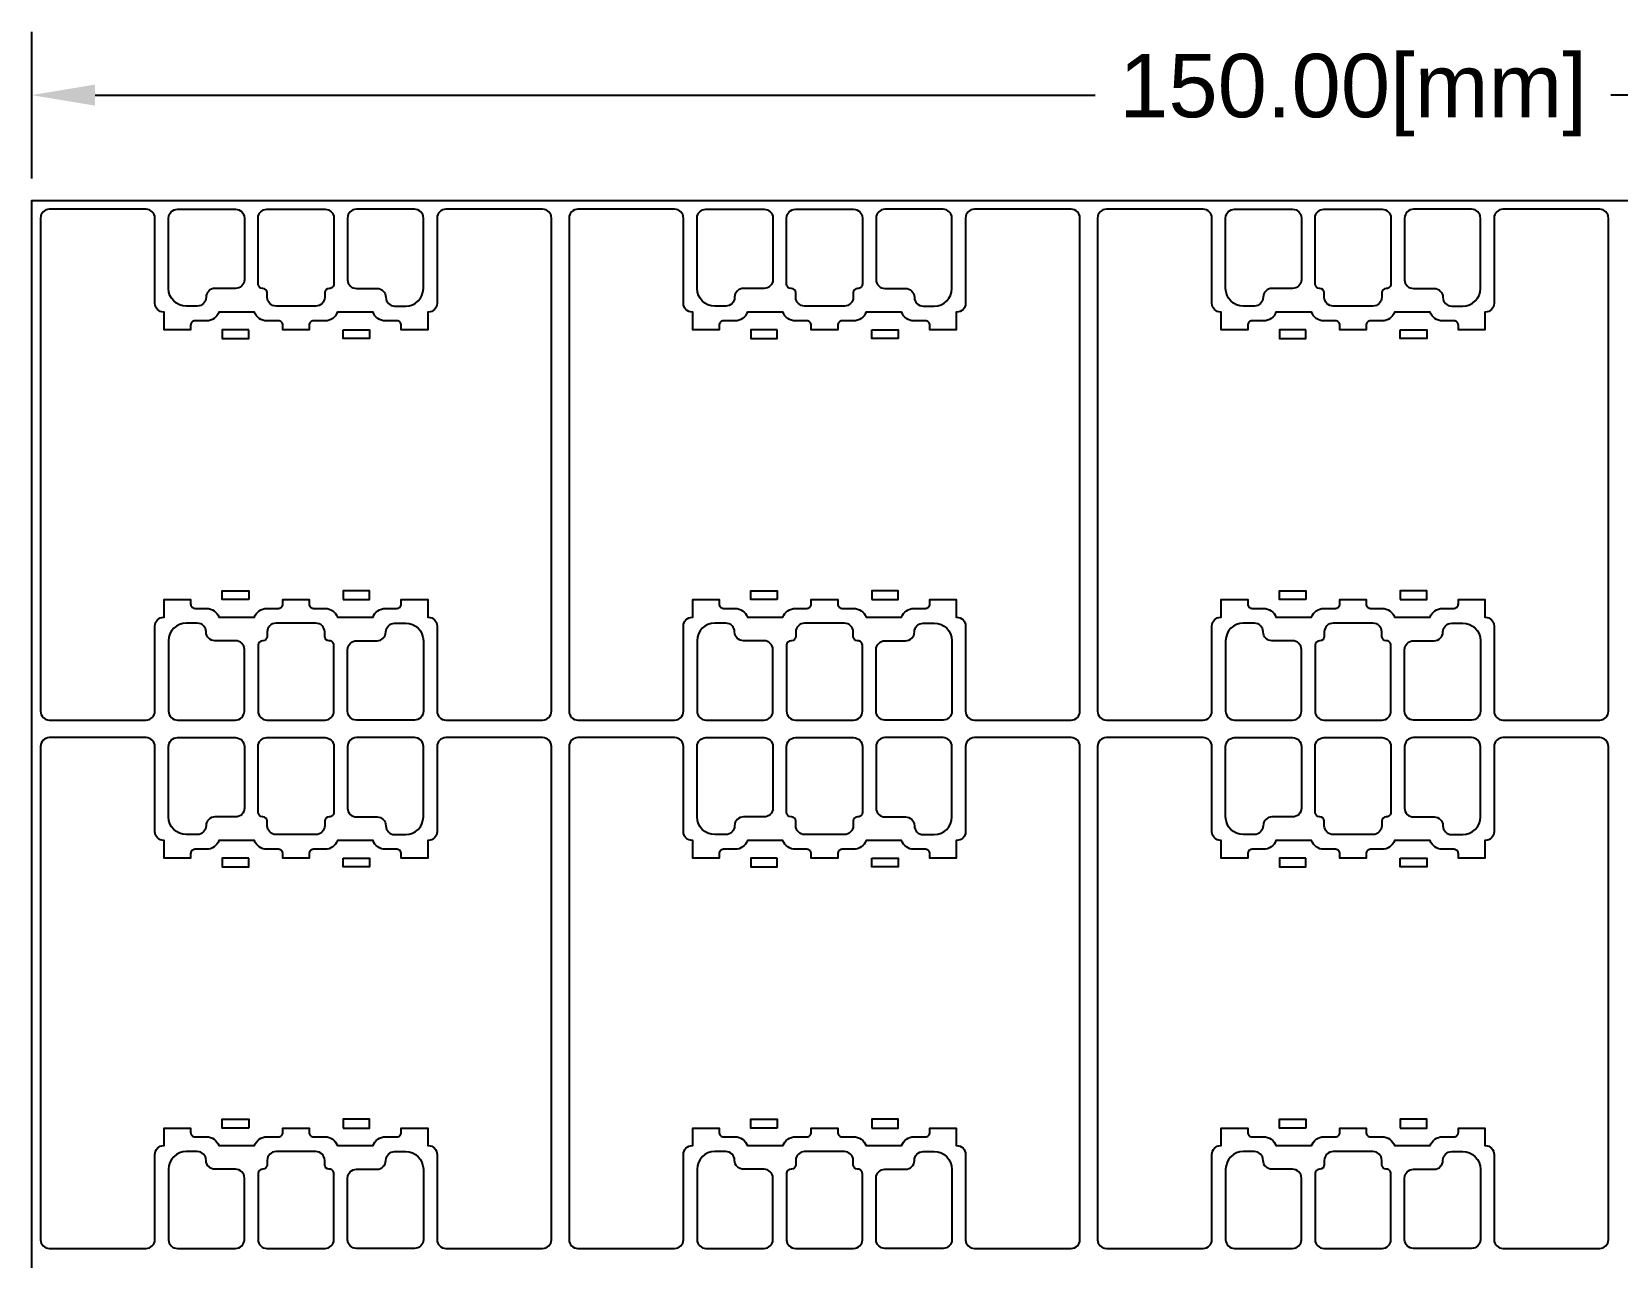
# Model space of a CAD drawing. Header units: inches. Extents: x 0 to 182, y 0 to 160.
# Drawn here: x 0 to 90, y 90 to 159.6 of the extents above; entities that cross this region are included whole.
import ezdxf

# ---------------------------------------------------------------- set-up
doc = ezdxf.new("R2010")
doc.units = ezdxf.units.IN
doc.header["$MEASUREMENT"] = 0
for name, color, linetype in [('dims', 3, 'Continuous'), ('glassOutline', 7, 'Continuous'), ('TC-etch-lines-chemical', 1, 'Continuous')]:
    doc.layers.add(name, color=color, linetype=linetype)
doc.styles.get("Standard").update_dxf_attribs({"font": 'arial.ttf'})
doc.dimstyles.get("Standard").update_dxf_attribs({"dimtxt": 0.18, "dimasz": 0.18, "dimexe": 0.18, "dimexo": 0.0625, "dimgap": 0.09, "dimtad": 0, "dimtih": 1, "dimtoh": 1, "dimdec": 4, "dimzin": 0, "dimdsep": 46, "dimtxsty": 'Standard', "dimcen": -0.09, "dimadec": 0, "dimazin": 0, "dimtfac": 1, "dimtdec": 4, "dimtofl": 0, "dimtmove": 0, "dimatfit": 3, "dimfxl": 1, "dimtolj": 1, "dimtzin": 0, "dimarcsym": 0})

# ---------------------------------------------------------------- blocks, each defined once
blk = doc.blocks.new('*D1')
at = {"layer": 'Defpoints', "color": 0}
for p in [(150, 155.9773114820595), (0, 150), (150, 150)]:
    blk.add_point(p, dxfattribs=at)
at = {"layer": 'dims', "color": 0, "lineweight": -2}
for p, q in [((0, 151.25), (0, 159.5773114820595)), ((150, 151.25), (150, 159.5773114820595)), ((3.6, 155.9773114820595), (60.3593451568895, 155.9773114820595)), ((146.4, 155.9773114820595), (89.64065484311051, 155.9773114820595))]:
    blk.add_line(p, q, dxfattribs=at)
at = {"layer": 'dims', "color": 0}
for points in [[(3.6, 156.5773114820595), (3.6, 155.3773114820596), (0, 155.9773114820595)], [(146.4, 155.3773114820596), (146.4, 156.5773114820595), (150, 155.9773114820595)]]:
    blk.add_solid(points, dxfattribs=at)
at = {"layer": 'dims', "color": 0, "insert": (75, 155.9773114820595), "char_height": 3.6, "attachment_point": 5}
blk.add_mtext('\\A1;150.00[mm]', dxfattribs=at)

msp = doc.modelspace()

# ---------------------------------------------------------------- linework, layer by layer
at = {"layer": 'glassOutline'}
msp.add_lwpolyline([(0, 0), (0, 150), (150, 150), (150, 0)], close=True, dxfattribs=at)
at = {"layer": 'TC-etch-lines-chemical'}
for points in [[(0.4999999999999639, 121, 0.4142135623730951), (0.9999999999999633, 120.5), (6.489999999998668, 120.5, 0.4142135623730951), (6.989999999998668, 121), (6.989999999998671, 125.83885572853, -0.4142135623730951), (7.489999999998671, 126.33885572853), (7.520002012284936, 126.33885572853), (7.52000201228494, 127.33885572853), (9.020002012284941, 127.33885572853), (9.020002012284941, 127.08885572853, 0.414213982832939), (9.270002594891618, 126.8388557285304), (9.920002012281893, 126.8388557285324, -0.3178372451974987), (10.62710879347143, 126.33885572853), (12.64289321881348, 126.33885572853, -0.3178372451974987), (13.35000000000302, 126.8388557285324), (13.9999994173933, 126.8388557285304, 0.414213982832939), (14.24999999999997, 127.08885572853), (14.24999999999997, 127.33885572853), (15.74999999999997, 127.33885572853), (15.74999999999998, 127.0888557285992, 0.4142139828329349), (16.00000048216682, 126.8388557285996), (16.64999590772897, 126.8388561475118, -0.3178375734001599), (17.35710331466587, 126.33885572853), (19.37289258043116, 126.33885572853, -0.3178372451974987), (20.07999936162071, 126.8388557285324), (20.72999877901099, 126.8388557285304, 0.414213982832939), (20.97999936161766, 127.08885572853), (20.97999936161766, 127.33885572853), (22.47999936161766, 127.33885572853), (22.47999936161766, 126.33885572853), (22.51000000000127, 126.33885572853, -0.4142135623730949), (23.01000000000127, 125.83885572853), (23.01000000000127, 121, 0.4142135623730951), (23.51000000000127, 120.5), (28.99999999999998, 120.5, 0.4142135623730951), (29.49999999999998, 121), (29.49999999999998, 148.9999999999991, 0.4142135623730951), (28.99999999999998, 149.4999999999991), (23.51000000000127, 149.4999999999991, 0.4142135623730951), (23.01000000000127, 148.9999999999991), (23.01000000000127, 144.1611442714691, -0.4142135623730949), (22.51000000000127, 143.6611442714691), (22.47999936161766, 143.6611442714691), (22.47999936161766, 142.6611442714691), (20.97999936161766, 142.6611442714691), (20.97999936161766, 142.9111442714691, 0.414213982832939), (20.72999877901099, 143.1611442714687), (20.07999936162071, 143.1611442714667, -0.3178372451974987), (19.37289258043116, 143.6611442714691), (17.35710331466587, 143.661144271469, -0.3178375734001599), (16.64999590772897, 143.1611438524873), (16.00000048216682, 143.1611442713995, 0.4142139828329349), (15.74999999999998, 142.9111442713999), (15.74999999999997, 142.6611442714691), (14.24999999999997, 142.6611442714691), (14.24999999999997, 142.9111442714691, 0.414213982832939), (13.9999994173933, 143.1611442714687), (13.35000000000302, 143.1611442714667, -0.3178372451974987), (12.64289321881348, 143.6611442714691), (10.62710879347143, 143.6611442714691, -0.3178372451974987), (9.920002012281893, 143.1611442714667), (9.270002594891618, 143.1611442714687, 0.414213982832939), (9.020002012284941, 142.9111442714691), (9.020002012284941, 142.6611442714691), (7.52000201228494, 142.6611442714691), (7.520002012284936, 143.6611442714691), (7.489999999998671, 143.6611442714691, -0.4142135623730951), (6.989999999998671, 144.1611442714691), (6.989999999998668, 148.9999999999991, 0.4142135623730951), (6.489999999998668, 149.4999999999991), (0.9999999999999633, 149.4999999999991, 0.4142135623730951), (0.4999999999999639, 148.9999999999991)], [(7.770001516162259, 148.9999999999991, -0.4142135623730988), (8.270001516162258, 149.4999999999991), (11.56999848383888, 149.4999999999991, -0.4142132755835279), (12.06999848383864, 149.0000004895795), (12.07000191090189, 145.5000004895795, -0.4142138491627201), (11.57000191090213, 144.9999999999991), (10.39909780454248, 144.9999999999991, 0.414213562373095), (9.89909780454248, 144.4999999999991, -0.414213562373095), (9.39909780454248, 143.9999999999991), (8.770001516162306, 143.9999999999991, -0.4142135623730914), (7.770001516162307, 144.9999999999991)], [(13.12090420774243, 144.9999999999991), (13.10000151616265, 144.9999999999991, -0.4142135623730916), (12.85000151616265, 145.2499999999991), (12.85000151616261, 148.9999999999991, -0.4142135623730988), (13.35000151616261, 149.4999999999991), (16.64999848383923, 149.4999999999991, -0.4142132755835279), (17.14999848383899, 149.0000004895795), (17.15000215569271, 145.2500002447893, -0.4142138491627204), (16.90000215569283, 144.9999999999991), (16.87909216977513, 144.9999999999991, 0.4142135623730942), (16.62909216977513, 144.7499999999991), (16.62909216977513, 144.4999999999991, -0.414213562373095), (16.12909216977513, 143.9999999999991), (13.87090420774243, 143.9999999999991, -0.414213562373095), (13.37090420774243, 144.4999999999991), (13.37090420774243, 144.7499999999991, 0.414213562373095)], [(22.22999848383768, 148.9999999999991, 0.4142135623730988), (21.72999848383768, 149.4999999999991), (18.43000151616106, 149.4999999999991, 0.4142132755835279), (17.9300015161613, 149.0000004895795), (17.92999808909805, 145.5000004895795, 0.4142138491627201), (18.42999808909781, 144.9999999999991), (19.60090219545746, 144.9999999999991, -0.414213562373095), (20.10090219545746, 144.4999999999991, 0.414213562373095), (20.60090219545746, 143.9999999999991), (21.22999848383763, 143.9999999999991, 0.4142135623730914), (22.22999848383763, 144.9999999999991)], [(30.49999999999996, 121, 0.4142135623730951), (30.99999999999996, 120.5), (36.48999999999867, 120.5, 0.4142135623730951), (36.98999999999867, 121), (36.98999999999867, 125.83885572853, -0.4142135623730951), (37.48999999999867, 126.33885572853), (37.52000201228493, 126.33885572853), (37.52000201228494, 127.33885572853), (39.02000201228494, 127.33885572853), (39.02000201228494, 127.08885572853, 0.414213982832939), (39.27000259489162, 126.8388557285305), (39.9200020122819, 126.8388557285324, -0.3178372451974987), (40.62710879347144, 126.33885572853), (42.64289321881348, 126.33885572853, -0.3178372451974987), (43.35000000000302, 126.8388557285324), (43.9999994173933, 126.8388557285305, 0.414213982832939), (44.24999999999997, 127.08885572853), (44.24999999999997, 127.33885572853), (45.74999999999997, 127.33885572853), (45.74999999999999, 127.0888557285992, 0.4142139828329349), (46.00000048216683, 126.8388557285996), (46.64999590772897, 126.8388561475118, -0.3178375734001599), (47.35710331466587, 126.3388557285301), (49.37289258043116, 126.33885572853, -0.3178372451974987), (50.07999936162071, 126.8388557285324), (50.72999877901099, 126.8388557285305, 0.414213982832939), (50.97999936161766, 127.08885572853), (50.97999936161766, 127.33885572853), (52.47999936161766, 127.33885572853), (52.47999936161766, 126.33885572853), (52.51000000000127, 126.33885572853, -0.4142135623730949), (53.01000000000127, 125.83885572853), (53.01000000000127, 121, 0.4142135623730951), (53.51000000000127, 120.5), (58.99999999999999, 120.5, 0.4142135623730951), (59.49999999999999, 121), (59.49999999999999, 148.9999999999991, 0.4142135623730951), (58.99999999999999, 149.4999999999991), (53.51000000000127, 149.4999999999991, 0.4142135623730951), (53.01000000000127, 148.9999999999991), (53.01000000000127, 144.1611442714691, -0.4142135623730949), (52.51000000000127, 143.6611442714691), (52.47999936161766, 143.6611442714691), (52.47999936161766, 142.6611442714691), (50.97999936161766, 142.6611442714691), (50.97999936161766, 142.9111442714691, 0.414213982832939), (50.72999877901099, 143.1611442714687), (50.07999936162071, 143.1611442714667, -0.3178372451974987), (49.37289258043116, 143.6611442714691), (47.35710331466587, 143.6611442714691, -0.3178375734001599), (46.64999590772897, 143.1611438524873), (46.00000048216683, 143.1611442713995, 0.4142139828329349), (45.74999999999999, 142.9111442713999), (45.74999999999997, 142.6611442714691), (44.24999999999997, 142.6611442714691), (44.24999999999997, 142.9111442714691, 0.414213982832939), (43.9999994173933, 143.1611442714687), (43.35000000000302, 143.1611442714667, -0.3178372451974987), (42.64289321881348, 143.6611442714691), (40.62710879347144, 143.6611442714691, -0.3178372451974987), (39.9200020122819, 143.1611442714667), (39.27000259489162, 143.1611442714687, 0.414213982832939), (39.02000201228494, 142.9111442714691), (39.02000201228494, 142.6611442714691), (37.52000201228494, 142.6611442714691), (37.52000201228493, 143.6611442714691), (37.48999999999867, 143.6611442714691, -0.4142135623730951), (36.98999999999867, 144.1611442714691), (36.98999999999867, 148.9999999999991, 0.4142135623730951), (36.48999999999867, 149.4999999999991), (30.99999999999996, 149.4999999999991, 0.4142135623730951), (30.49999999999996, 148.9999999999991)], [(37.77000151616226, 148.9999999999991, -0.4142135623730988), (38.27000151616226, 149.4999999999991), (41.56999848383888, 149.4999999999991, -0.4142132755835279), (42.06999848383865, 149.0000004895796), (42.07000191090189, 145.5000004895796, -0.4142138491627201), (41.57000191090214, 144.9999999999991), (40.39909780454248, 144.9999999999991, 0.414213562373095), (39.89909780454248, 144.4999999999991, -0.414213562373095), (39.39909780454248, 143.9999999999991), (38.77000151616231, 143.9999999999991, -0.4142135623730914), (37.77000151616231, 144.9999999999991)], [(43.12090420774243, 144.9999999999991), (43.10000151616265, 144.9999999999991, -0.4142135623730916), (42.85000151616265, 145.2499999999991), (42.85000151616261, 148.9999999999991, -0.4142135623730988), (43.35000151616261, 149.4999999999991), (46.64999848383923, 149.4999999999991, -0.4142132755835279), (47.14999848383899, 149.0000004895795), (47.15000215569271, 145.2500002447893, -0.4142138491627204), (46.90000215569283, 144.9999999999991), (46.87909216977513, 144.9999999999991, 0.4142135623730942), (46.62909216977513, 144.7499999999991), (46.62909216977513, 144.4999999999991, -0.414213562373095), (46.12909216977513, 143.9999999999991), (43.87090420774243, 143.9999999999991, -0.414213562373095), (43.37090420774243, 144.4999999999991), (43.37090420774243, 144.7499999999991, 0.414213562373095)], [(52.22999848383768, 148.9999999999991, 0.4142135623730988), (51.72999848383768, 149.4999999999991), (48.43000151616106, 149.4999999999991, 0.4142132755835279), (47.9300015161613, 149.0000004895795), (47.92999808909805, 145.5000004895795, 0.4142138491627201), (48.42999808909781, 144.9999999999991), (49.60090219545746, 144.9999999999991, -0.414213562373095), (50.10090219545746, 144.4999999999991, 0.414213562373095), (50.60090219545746, 143.9999999999991), (51.22999848383763, 143.9999999999991, 0.4142135623730914), (52.22999848383763, 144.9999999999991)], [(60.49999999999996, 121, 0.4142135623730951), (60.99999999999996, 120.5), (66.48999999999867, 120.5, 0.4142135623730951), (66.98999999999867, 121), (66.98999999999867, 125.83885572853, -0.4142135623730951), (67.48999999999867, 126.33885572853), (67.52000201228493, 126.33885572853), (67.52000201228495, 127.33885572853), (69.02000201228495, 127.33885572853), (69.02000201228495, 127.08885572853, 0.414213982832939), (69.27000259489162, 126.8388557285305), (69.9200020122819, 126.8388557285324, -0.3178372451974987), (70.62710879347144, 126.33885572853), (72.64289321881348, 126.33885572853, -0.3178372451974987), (73.35000000000302, 126.8388557285324), (73.9999994173933, 126.8388557285305, 0.414213982832939), (74.24999999999997, 127.08885572853), (74.24999999999997, 127.33885572853), (75.74999999999997, 127.33885572853), (75.74999999999999, 127.0888557285992, 0.4142139828329349), (76.00000048216683, 126.8388557285996), (76.64999590772896, 126.8388561475118, -0.3178375734001599), (77.35710331466586, 126.3388557285301), (79.37289258043117, 126.33885572853, -0.3178372451974987), (80.07999936162071, 126.8388557285324), (80.729998779011, 126.8388557285305, 0.414213982832939), (80.97999936161766, 127.08885572853), (80.97999936161766, 127.33885572853), (82.47999936161766, 127.33885572853), (82.47999936161766, 126.33885572853), (82.51000000000127, 126.33885572853, -0.4142135623730949), (83.01000000000127, 125.83885572853), (83.01000000000127, 121, 0.4142135623730951), (83.51000000000127, 120.5), (88.99999999999999, 120.5, 0.4142135623730951), (89.49999999999999, 121), (89.49999999999999, 148.9999999999991, 0.4142135623730951), (88.99999999999999, 149.4999999999991), (83.51000000000127, 149.4999999999991, 0.4142135623730951), (83.01000000000127, 148.9999999999991), (83.01000000000127, 144.1611442714691, -0.4142135623730949), (82.51000000000127, 143.6611442714691), (82.47999936161766, 143.6611442714691), (82.47999936161766, 142.6611442714691), (80.97999936161766, 142.6611442714691), (80.97999936161766, 142.9111442714691, 0.414213982832939), (80.729998779011, 143.1611442714687), (80.07999936162071, 143.1611442714667, -0.3178372451974987), (79.37289258043117, 143.6611442714691), (77.35710331466586, 143.6611442714691, -0.3178375734001599), (76.64999590772896, 143.1611438524873), (76.00000048216683, 143.1611442713995, 0.4142139828329349), (75.74999999999999, 142.9111442713999), (75.74999999999997, 142.6611442714691), (74.24999999999997, 142.6611442714691), (74.24999999999997, 142.9111442714691, 0.414213982832939), (73.9999994173933, 143.1611442714687), (73.35000000000302, 143.1611442714667, -0.3178372451974987), (72.64289321881348, 143.6611442714691), (70.62710879347144, 143.6611442714691, -0.3178372451974987), (69.9200020122819, 143.1611442714667), (69.27000259489162, 143.1611442714687, 0.414213982832939), (69.02000201228495, 142.9111442714691), (69.02000201228495, 142.6611442714691), (67.52000201228495, 142.6611442714691), (67.52000201228493, 143.6611442714691), (67.48999999999867, 143.6611442714691, -0.4142135623730951), (66.98999999999867, 144.1611442714691), (66.98999999999867, 148.9999999999991, 0.4142135623730951), (66.48999999999867, 149.4999999999991), (60.99999999999996, 149.4999999999991, 0.4142135623730951), (60.49999999999996, 148.9999999999991)], [(67.77000151616227, 148.9999999999991, -0.4142135623730988), (68.27000151616227, 149.4999999999991), (71.56999848383889, 149.4999999999991, -0.4142132755835279), (72.06999848383865, 149.0000004895796), (72.0700019109019, 145.5000004895796, -0.4142138491627201), (71.57000191090214, 144.9999999999991), (70.39909780454248, 144.9999999999991, 0.414213562373095), (69.89909780454248, 144.4999999999991, -0.414213562373095), (69.39909780454248, 143.9999999999991), (68.77000151616231, 143.9999999999991, -0.4142135623730914), (67.77000151616231, 144.9999999999991)], [(73.12090420774243, 144.9999999999991), (73.10000151616265, 144.9999999999991, -0.4142135623730916), (72.85000151616265, 145.2499999999991), (72.8500015161626, 148.9999999999991, -0.4142135623730988), (73.3500015161626, 149.4999999999991), (76.64999848383923, 149.4999999999991, -0.4142132755835279), (77.149998483839, 149.0000004895795), (77.1500021556927, 145.2500002447893, -0.4142138491627204), (76.90000215569283, 144.9999999999991), (76.87909216977513, 144.9999999999991, 0.4142135623730942), (76.62909216977513, 144.7499999999991), (76.62909216977513, 144.4999999999991, -0.414213562373095), (76.12909216977513, 143.9999999999991), (73.87090420774243, 143.9999999999991, -0.414213562373095), (73.37090420774243, 144.4999999999991), (73.37090420774243, 144.7499999999991, 0.414213562373095)], [(82.22999848383768, 148.9999999999991, 0.4142135623730988), (81.72999848383768, 149.4999999999991), (78.43000151616107, 149.4999999999991, 0.4142132755835279), (77.9300015161613, 149.0000004895795), (77.92999808909805, 145.5000004895795, 0.4142138491627201), (78.42999808909781, 144.9999999999991), (79.60090219545746, 144.9999999999991, -0.414213562373095), (80.10090219545746, 144.4999999999991, 0.414213562373095), (80.60090219545746, 143.9999999999991), (81.22999848383763, 143.9999999999991, 0.4142135623730914), (82.22999848383763, 144.9999999999991)], [(7.770001516162259, 121, 0.4142135623730988), (8.270001516162258, 120.5), (11.56999848383888, 120.5, 0.4142132755835279), (12.06999848383864, 120.9999995104195), (12.07000191090189, 124.4999995104195, 0.4142138491627201), (11.57000191090213, 125), (10.39909780454248, 125, -0.414213562373095), (9.89909780454248, 125.5, 0.414213562373095), (9.39909780454248, 126), (8.770001516162306, 126, 0.4142135623730914), (7.770001516162307, 125)], [(13.12090420774243, 125), (13.10000151616265, 125, 0.4142135623730916), (12.85000151616265, 124.75), (12.85000151616261, 121, 0.4142135623730988), (13.35000151616261, 120.5), (16.64999848383923, 120.5, 0.4142132755835279), (17.14999848383899, 120.9999995104195), (17.15000215569271, 124.7499997552098, 0.4142138491627204), (16.90000215569283, 125), (16.87909216977513, 125, -0.4142135623730942), (16.62909216977513, 125.25), (16.62909216977513, 125.5, 0.414213562373095), (16.12909216977513, 126), (13.87090420774243, 126, 0.414213562373095), (13.37090420774243, 125.5), (13.37090420774243, 125.25, -0.414213562373095)], [(22.22999848383768, 121, -0.4142135623730988), (21.72999848383768, 120.5), (18.43000151616106, 120.5, -0.4142132755835279), (17.9300015161613, 120.9999995104195), (17.92999808909805, 124.4999995104195, -0.4142138491627201), (18.42999808909781, 125), (19.60090219545746, 125, 0.414213562373095), (20.10090219545746, 125.5, -0.414213562373095), (20.60090219545746, 126), (21.22999848383763, 126, -0.4142135623730914), (22.22999848383763, 125)], [(37.77000151616226, 121, 0.4142135623730988), (38.27000151616226, 120.5), (41.56999848383888, 120.5, 0.4142132755835279), (42.06999848383865, 120.9999995104196), (42.07000191090189, 124.4999995104196, 0.4142138491627201), (41.57000191090214, 125), (40.39909780454248, 125, -0.414213562373095), (39.89909780454248, 125.5, 0.414213562373095), (39.39909780454248, 126), (38.77000151616231, 126, 0.4142135623730914), (37.77000151616231, 125)], [(43.12090420774243, 125), (43.10000151616265, 125, 0.4142135623730916), (42.85000151616265, 124.75), (42.85000151616261, 121, 0.4142135623730988), (43.35000151616261, 120.5), (46.64999848383923, 120.5, 0.4142132755835279), (47.14999848383899, 120.9999995104196), (47.15000215569271, 124.7499997552098, 0.4142138491627204), (46.90000215569283, 125), (46.87909216977513, 125, -0.4142135623730942), (46.62909216977513, 125.25), (46.62909216977513, 125.5, 0.414213562373095), (46.12909216977513, 126), (43.87090420774243, 126, 0.414213562373095), (43.37090420774243, 125.5), (43.37090420774243, 125.25, -0.414213562373095)], [(52.22999848383768, 121, -0.4142135623730988), (51.72999848383768, 120.5), (48.43000151616106, 120.5, -0.4142132755835279), (47.9300015161613, 120.9999995104196), (47.92999808909805, 124.4999995104196, -0.4142138491627201), (48.42999808909781, 125), (49.60090219545746, 125, 0.414213562373095), (50.10090219545746, 125.5, -0.414213562373095), (50.60090219545746, 126), (51.22999848383763, 126, -0.4142135623730914), (52.22999848383763, 125)], [(67.77000151616227, 121, 0.4142135623730988), (68.27000151616227, 120.5), (71.56999848383889, 120.5, 0.4142132755835279), (72.06999848383865, 120.9999995104196), (72.0700019109019, 124.4999995104196, 0.4142138491627201), (71.57000191090214, 125), (70.39909780454248, 125, -0.414213562373095), (69.89909780454248, 125.5, 0.414213562373095), (69.39909780454248, 126), (68.77000151616231, 126, 0.4142135623730914), (67.77000151616231, 125)], [(73.12090420774243, 125), (73.10000151616265, 125, 0.4142135623730916), (72.85000151616265, 124.75), (72.8500015161626, 121, 0.4142135623730988), (73.3500015161626, 120.5), (76.64999848383923, 120.5, 0.4142132755835279), (77.149998483839, 120.9999995104196), (77.1500021556927, 124.7499997552098, 0.4142138491627204), (76.90000215569283, 125), (76.87909216977513, 125, -0.4142135623730942), (76.62909216977513, 125.25), (76.62909216977513, 125.5, 0.414213562373095), (76.12909216977513, 126), (73.87090420774243, 126, 0.414213562373095), (73.37090420774243, 125.5), (73.37090420774243, 125.25, -0.414213562373095)], [(82.22999848383768, 121, -0.4142135623730988), (81.72999848383768, 120.5), (78.43000151616107, 120.5, -0.4142132755835279), (77.9300015161613, 120.9999995104196), (77.92999808909805, 124.4999995104196, -0.4142138491627201), (78.42999808909781, 125), (79.60090219545746, 125, 0.414213562373095), (80.10090219545746, 125.5, -0.414213562373095), (80.60090219545746, 126), (81.22999848383763, 126, -0.4142135623730914), (82.22999848383763, 125)], [(0.4999999999999712, 91, 0.4142135623730951), (0.9999999999999706, 90.5), (6.489999999998675, 90.5, 0.4142135623730951), (6.989999999998675, 91), (6.989999999998678, 95.83885572853004, -0.4142135623730951), (7.489999999998678, 96.33885572853004), (7.520002012284943, 96.33885572853004), (7.520002012284947, 97.33885572853004), (9.02000201228495, 97.33885572853004), (9.02000201228495, 97.08885572853004, 0.414213982832939), (9.270002594891627, 96.83885572853043), (9.920002012281902, 96.83885572853241, -0.3178372451974987), (10.62710879347144, 96.33885572853004), (12.64289321881349, 96.33885572853004, -0.3178372451974987), (13.35000000000303, 96.83885572853241), (13.99999941739331, 96.83885572853043, 0.414213982832939), (14.24999999999998, 97.08885572853004), (14.24999999999998, 97.33885572853004), (15.74999999999998, 97.33885572853004), (15.74999999999999, 97.0888557285992, 0.4142139828329349), (16.00000048216683, 96.8388557285996), (16.64999590772898, 96.83885614751179, -0.3178375734001599), (17.35710331466588, 96.33885572853005), (19.37289258043117, 96.33885572853004, -0.3178372451974987), (20.07999936162072, 96.83885572853241), (20.729998779011, 96.83885572853043, 0.414213982832939), (20.97999936161767, 97.08885572853004), (20.97999936161767, 97.33885572853004), (22.47999936161767, 97.33885572853004), (22.47999936161767, 96.33885572853004), (22.51000000000128, 96.33885572853004, -0.4142135623730949), (23.01000000000128, 95.83885572853004), (23.01000000000128, 91, 0.4142135623730951), (23.51000000000128, 90.5), (28.99999999999999, 90.5, 0.4142135623730951), (29.49999999999999, 91), (29.49999999999999, 118.9999999999991, 0.4142135623730951), (28.99999999999999, 119.4999999999991), (23.51000000000128, 119.4999999999991, 0.4142135623730951), (23.01000000000128, 118.9999999999991), (23.01000000000128, 114.1611442714691, -0.4142135623730949), (22.51000000000128, 113.6611442714691), (22.47999936161767, 113.6611442714691), (22.47999936161767, 112.6611442714691), (20.97999936161767, 112.6611442714691), (20.97999936161767, 112.9111442714691, 0.414213982832939), (20.729998779011, 113.1611442714687), (20.07999936162072, 113.1611442714667, -0.3178372451974987), (19.37289258043117, 113.6611442714691), (17.35710331466588, 113.661144271469, -0.3178375734001599), (16.64999590772898, 113.1611438524873), (16.00000048216683, 113.1611442713995, 0.4142139828329349), (15.74999999999999, 112.9111442713999), (15.74999999999998, 112.6611442714691), (14.24999999999998, 112.6611442714691), (14.24999999999998, 112.9111442714691, 0.414213982832939), (13.99999941739331, 113.1611442714687), (13.35000000000303, 113.1611442714667, -0.3178372451974987), (12.64289321881349, 113.6611442714691), (10.62710879347144, 113.6611442714691, -0.3178372451974987), (9.920002012281902, 113.1611442714667), (9.270002594891627, 113.1611442714687, 0.414213982832939), (9.02000201228495, 112.9111442714691), (9.02000201228495, 112.6611442714691), (7.520002012284947, 112.6611442714691), (7.520002012284943, 113.6611442714691), (7.489999999998678, 113.6611442714691, -0.4142135623730951), (6.989999999998678, 114.1611442714691), (6.989999999998675, 118.9999999999991, 0.4142135623730951), (6.489999999998675, 119.4999999999991), (0.9999999999999706, 119.4999999999991, 0.4142135623730951), (0.4999999999999712, 118.9999999999991)], [(7.770001516162266, 118.9999999999991, -0.4142135623730988), (8.270001516162267, 119.4999999999991), (11.56999848383889, 119.4999999999991, -0.4142132755835279), (12.06999848383865, 119.0000004895795), (12.0700019109019, 115.5000004895795, -0.4142138491627201), (11.57000191090214, 114.9999999999991), (10.39909780454249, 114.9999999999991, 0.414213562373095), (9.899097804542489, 114.4999999999991, -0.414213562373095), (9.399097804542489, 113.9999999999991), (8.770001516162315, 113.9999999999991, -0.4142135623730914), (7.770001516162314, 114.9999999999991)], [(13.12090420774244, 114.9999999999991), (13.10000151616266, 114.9999999999991, -0.4142135623730916), (12.85000151616266, 115.2499999999991), (12.85000151616262, 118.9999999999991, -0.4142135623730988), (13.35000151616262, 119.4999999999991), (16.64999848383924, 119.4999999999991, -0.4142132755835279), (17.149998483839, 119.0000004895795), (17.15000215569272, 115.2500002447893, -0.4142138491627204), (16.90000215569284, 114.9999999999991), (16.87909216977514, 114.9999999999991, 0.4142135623730942), (16.62909216977514, 114.7499999999991), (16.62909216977514, 114.4999999999991, -0.414213562373095), (16.12909216977514, 113.9999999999991), (13.87090420774244, 113.9999999999991, -0.414213562373095), (13.37090420774244, 114.4999999999991), (13.37090420774244, 114.7499999999991, 0.414213562373095)], [(22.22999848383769, 118.9999999999991, 0.4142135623730988), (21.72999848383769, 119.4999999999991), (18.43000151616107, 119.4999999999991, 0.4142132755835279), (17.93000151616131, 119.0000004895795), (17.92999808909806, 115.5000004895795, 0.4142138491627201), (18.42999808909782, 114.9999999999991), (19.60090219545747, 114.9999999999991, -0.414213562373095), (20.10090219545747, 114.4999999999991, 0.414213562373095), (20.60090219545747, 113.9999999999991), (21.22999848383764, 113.9999999999991, 0.4142135623730914), (22.22999848383764, 114.9999999999991)], [(30.49999999999997, 91.00000000000003, 0.4142135623730951), (30.99999999999997, 90.50000000000003), (36.48999999999867, 90.50000000000001, 0.4142135623730951), (36.98999999999867, 91.00000000000001), (36.98999999999868, 95.83885572853005, -0.4142135623730951), (37.48999999999868, 96.33885572853005), (37.52000201228494, 96.33885572853005), (37.52000201228495, 97.33885572853005), (39.02000201228495, 97.33885572853005), (39.02000201228495, 97.08885572853005, 0.414213982832939), (39.27000259489163, 96.83885572853046), (39.9200020122819, 96.83885572853242, -0.3178372451974987), (40.62710879347144, 96.33885572853005), (42.64289321881349, 96.33885572853005, -0.3178372451974987), (43.35000000000303, 96.83885572853242), (43.99999941739331, 96.83885572853046, 0.414213982832939), (44.24999999999998, 97.08885572853005), (44.24999999999998, 97.33885572853005), (45.74999999999998, 97.33885572853005), (45.74999999999999, 97.08885572859921, 0.4142139828329349), (46.00000048216683, 96.83885572859961), (46.64999590772898, 96.8388561475118, -0.3178375734001599), (47.35710331466588, 96.33885572853006), (49.37289258043117, 96.33885572853005, -0.3178372451974987), (50.07999936162072, 96.83885572853242), (50.729998779011, 96.83885572853046, 0.414213982832939), (50.97999936161767, 97.08885572853005), (50.97999936161767, 97.33885572853005), (52.47999936161767, 97.33885572853005), (52.47999936161767, 96.33885572853005), (52.51000000000128, 96.33885572853005, -0.4142135623730949), (53.01000000000128, 95.83885572853005), (53.01000000000128, 91.00000000000001, 0.4142135623730951), (53.51000000000128, 90.50000000000001), (58.99999999999999, 90.50000000000001, 0.4142135623730951), (59.49999999999999, 91.00000000000001), (59.49999999999999, 118.9999999999991, 0.4142135623730951), (58.99999999999999, 119.4999999999991), (53.51000000000128, 119.4999999999991, 0.4142135623730951), (53.01000000000128, 118.9999999999991), (53.01000000000128, 114.1611442714691, -0.4142135623730949), (52.51000000000128, 113.6611442714691), (52.47999936161767, 113.6611442714691), (52.47999936161767, 112.6611442714691), (50.97999936161767, 112.6611442714691), (50.97999936161767, 112.9111442714691, 0.414213982832939), (50.729998779011, 113.1611442714687), (50.07999936162072, 113.1611442714667, -0.3178372451974987), (49.37289258043117, 113.6611442714691), (47.35710331466588, 113.6611442714691, -0.3178375734001599), (46.64999590772898, 113.1611438524873), (46.00000048216683, 113.1611442713995, 0.4142139828329349), (45.74999999999999, 112.9111442713999), (45.74999999999998, 112.6611442714691), (44.24999999999998, 112.6611442714691), (44.24999999999998, 112.9111442714691, 0.414213982832939), (43.99999941739331, 113.1611442714687), (43.35000000000303, 113.1611442714667, -0.3178372451974987), (42.64289321881349, 113.6611442714691), (40.62710879347144, 113.6611442714691, -0.3178372451974987), (39.9200020122819, 113.1611442714667), (39.27000259489163, 113.1611442714687, 0.414213982832939), (39.02000201228495, 112.9111442714691), (39.02000201228495, 112.6611442714691), (37.52000201228495, 112.6611442714691), (37.52000201228494, 113.6611442714691), (37.48999999999868, 113.6611442714691, -0.4142135623730951), (36.98999999999868, 114.1611442714691), (36.98999999999867, 118.9999999999991, 0.4142135623730951), (36.48999999999867, 119.4999999999991), (30.99999999999997, 119.4999999999991, 0.4142135623730951), (30.49999999999997, 118.9999999999991)], [(37.77000151616227, 118.9999999999991, -0.4142135623730988), (38.27000151616227, 119.4999999999991), (41.56999848383889, 119.4999999999991, -0.4142132755835279), (42.06999848383865, 119.0000004895796), (42.0700019109019, 115.5000004895796, -0.4142138491627201), (41.57000191090214, 114.9999999999991), (40.39909780454249, 114.9999999999991, 0.414213562373095), (39.89909780454249, 114.4999999999991, -0.414213562373095), (39.39909780454249, 113.9999999999991), (38.77000151616232, 113.9999999999991, -0.4142135623730914), (37.77000151616232, 114.9999999999991)], [(43.12090420774244, 114.9999999999991), (43.10000151616266, 114.9999999999991, -0.4142135623730916), (42.85000151616266, 115.2499999999991), (42.85000151616262, 118.9999999999991, -0.4142135623730988), (43.35000151616262, 119.4999999999991), (46.64999848383924, 119.4999999999991, -0.4142132755835279), (47.149998483839, 119.0000004895795), (47.15000215569272, 115.2500002447893, -0.4142138491627204), (46.90000215569284, 114.9999999999991), (46.87909216977513, 114.9999999999991, 0.4142135623730942), (46.62909216977513, 114.7499999999991), (46.62909216977513, 114.4999999999991, -0.414213562373095), (46.12909216977513, 113.9999999999991), (43.87090420774244, 113.9999999999991, -0.414213562373095), (43.37090420774244, 114.4999999999991), (43.37090420774244, 114.7499999999991, 0.414213562373095)], [(52.22999848383769, 118.9999999999991, 0.4142135623730988), (51.72999848383769, 119.4999999999991), (48.43000151616107, 119.4999999999991, 0.4142132755835279), (47.93000151616131, 119.0000004895795), (47.92999808909806, 115.5000004895795, 0.4142138491627201), (48.42999808909782, 114.9999999999991), (49.60090219545746, 114.9999999999991, -0.414213562373095), (50.10090219545746, 114.4999999999991, 0.414213562373095), (50.60090219545746, 113.9999999999991), (51.22999848383764, 113.9999999999991, 0.4142135623730914), (52.22999848383764, 114.9999999999991)], [(60.49999999999997, 91.00000000000003, 0.4142135623730951), (60.99999999999997, 90.50000000000003), (66.48999999999867, 90.50000000000001, 0.4142135623730951), (66.98999999999867, 91.00000000000001), (66.98999999999867, 95.83885572853005, -0.4142135623730951), (67.48999999999867, 96.33885572853005), (67.52000201228495, 96.33885572853005), (67.52000201228495, 97.33885572853005), (69.02000201228495, 97.33885572853005), (69.02000201228495, 97.08885572853005, 0.414213982832939), (69.27000259489162, 96.83885572853046), (69.9200020122819, 96.83885572853242, -0.3178372451974987), (70.62710879347144, 96.33885572853005), (72.64289321881348, 96.33885572853005, -0.3178372451974987), (73.35000000000304, 96.83885572853242), (73.99999941739331, 96.83885572853046, 0.414213982832939), (74.24999999999997, 97.08885572853005), (74.24999999999997, 97.33885572853005), (75.74999999999997, 97.33885572853005), (75.74999999999999, 97.08885572859921, 0.4142139828329349), (76.00000048216683, 96.83885572859961), (76.64999590772898, 96.8388561475118, -0.3178375734001599), (77.35710331466588, 96.33885572853006), (79.37289258043117, 96.33885572853005, -0.3178372451974987), (80.07999936162072, 96.83885572853242), (80.729998779011, 96.83885572853046, 0.414213982832939), (80.97999936161767, 97.08885572853005), (80.97999936161767, 97.33885572853005), (82.47999936161767, 97.33885572853005), (82.47999936161767, 96.33885572853005), (82.51000000000127, 96.33885572853005, -0.4142135623730949), (83.01000000000127, 95.83885572853005), (83.01000000000127, 91.00000000000001, 0.4142135623730951), (83.51000000000127, 90.50000000000001), (88.99999999999999, 90.50000000000001, 0.4142135623730951), (89.49999999999999, 91.00000000000001), (89.49999999999999, 118.9999999999991, 0.4142135623730951), (88.99999999999999, 119.4999999999991), (83.51000000000127, 119.4999999999991, 0.4142135623730951), (83.01000000000127, 118.9999999999991), (83.01000000000127, 114.1611442714691, -0.4142135623730949), (82.51000000000127, 113.6611442714691), (82.47999936161767, 113.6611442714691), (82.47999936161767, 112.6611442714691), (80.97999936161767, 112.6611442714691), (80.97999936161767, 112.9111442714691, 0.414213982832939), (80.729998779011, 113.1611442714687), (80.07999936162072, 113.1611442714667, -0.3178372451974987), (79.37289258043117, 113.6611442714691), (77.35710331466588, 113.6611442714691, -0.3178375734001599), (76.64999590772898, 113.1611438524873), (76.00000048216683, 113.1611442713995, 0.4142139828329349), (75.74999999999999, 112.9111442713999), (75.74999999999997, 112.6611442714691), (74.24999999999997, 112.6611442714691), (74.24999999999997, 112.9111442714691, 0.414213982832939), (73.99999941739331, 113.1611442714687), (73.35000000000304, 113.1611442714667, -0.3178372451974987), (72.64289321881348, 113.6611442714691), (70.62710879347144, 113.6611442714691, -0.3178372451974987), (69.9200020122819, 113.1611442714667), (69.27000259489162, 113.1611442714687, 0.414213982832939), (69.02000201228495, 112.9111442714691), (69.02000201228495, 112.6611442714691), (67.52000201228495, 112.6611442714691), (67.52000201228495, 113.6611442714691), (67.48999999999867, 113.6611442714691, -0.4142135623730951), (66.98999999999867, 114.1611442714691), (66.98999999999867, 118.9999999999991, 0.4142135623730951), (66.48999999999867, 119.4999999999991), (60.99999999999997, 119.4999999999991, 0.4142135623730951), (60.49999999999997, 118.9999999999991)], [(67.77000151616227, 118.9999999999991, -0.4142135623730988), (68.27000151616227, 119.4999999999991), (71.56999848383889, 119.4999999999991, -0.4142132755835279), (72.06999848383865, 119.0000004895796), (72.0700019109019, 115.5000004895796, -0.4142138491627201), (71.57000191090214, 114.9999999999991), (70.39909780454249, 114.9999999999991, 0.414213562373095), (69.89909780454249, 114.4999999999991, -0.414213562373095), (69.39909780454249, 113.9999999999991), (68.77000151616231, 113.9999999999991, -0.4142135623730914), (67.77000151616231, 114.9999999999991)], [(73.12090420774244, 114.9999999999991), (73.10000151616266, 114.9999999999991, -0.4142135623730916), (72.85000151616266, 115.2499999999991), (72.85000151616262, 118.9999999999991, -0.4142135623730988), (73.35000151616262, 119.4999999999991), (76.64999848383924, 119.4999999999991, -0.4142132755835279), (77.149998483839, 119.0000004895795), (77.15000215569272, 115.2500002447893, -0.4142138491627204), (76.90000215569285, 114.9999999999991), (76.87909216977513, 114.9999999999991, 0.4142135623730942), (76.62909216977513, 114.7499999999991), (76.62909216977513, 114.4999999999991, -0.414213562373095), (76.12909216977513, 113.9999999999991), (73.87090420774244, 113.9999999999991, -0.414213562373095), (73.37090420774244, 114.4999999999991), (73.37090420774244, 114.7499999999991, 0.414213562373095)], [(82.22999848383769, 118.9999999999991, 0.4142135623730988), (81.72999848383769, 119.4999999999991), (78.43000151616107, 119.4999999999991, 0.4142132755835279), (77.93000151616131, 119.0000004895795), (77.92999808909806, 115.5000004895795, 0.4142138491627201), (78.42999808909782, 114.9999999999991), (79.60090219545746, 114.9999999999991, -0.414213562373095), (80.10090219545746, 114.4999999999991, 0.414213562373095), (80.60090219545746, 113.9999999999991), (81.22999848383765, 113.9999999999991, 0.4142135623730914), (82.22999848383765, 114.9999999999991)], [(7.770001516162266, 91.00000000000001, 0.4142135623730988), (8.270001516162267, 90.5), (11.56999848383889, 90.5, 0.4142132755835279), (12.06999848383865, 90.99999951041954), (12.0700019109019, 94.49999951041954, 0.4142138491627201), (11.57000191090214, 95), (10.39909780454249, 95, -0.414213562373095), (9.899097804542489, 95.5, 0.414213562373095), (9.399097804542489, 96), (8.770001516162315, 96, 0.4142135623730914), (7.770001516162314, 95.00000000000001)], [(13.12090420774244, 95.00000000000001), (13.10000151616266, 95.00000000000001, 0.4142135623730916), (12.85000151616266, 94.75000000000001), (12.85000151616262, 91.00000000000001, 0.4142135623730988), (13.35000151616262, 90.50000000000001), (16.64999848383924, 90.50000000000001, 0.4142132755835279), (17.149998483839, 90.99999951041954), (17.15000215569272, 94.74999975520977, 0.4142138491627204), (16.90000215569284, 95), (16.87909216977514, 95, -0.4142135623730942), (16.62909216977514, 95.25), (16.62909216977514, 95.50000000000001, 0.414213562373095), (16.12909216977514, 96.00000000000001), (13.87090420774244, 96.00000000000001, 0.414213562373095), (13.37090420774244, 95.50000000000001), (13.37090420774244, 95.25000000000001, -0.414213562373095)], [(22.22999848383769, 91.00000000000001, -0.4142135623730988), (21.72999848383769, 90.50000000000001), (18.43000151616107, 90.50000000000001, -0.4142132755835279), (17.93000151616131, 90.99999951041954), (17.92999808909806, 94.49999951041954, -0.4142138491627201), (18.42999808909782, 95.00000000000001), (19.60090219545747, 95.00000000000001, 0.414213562373095), (20.10090219545747, 95.50000000000001, -0.414213562373095), (20.60090219545747, 96.00000000000001), (21.22999848383764, 96.00000000000001, -0.4142135623730914), (22.22999848383764, 95.00000000000003)], [(37.77000151616227, 91.00000000000003, 0.4142135623730988), (38.27000151616227, 90.50000000000003), (41.56999848383889, 90.50000000000003, 0.4142132755835279), (42.06999848383865, 90.99999951041956), (42.0700019109019, 94.49999951041956, 0.4142138491627201), (41.57000191090214, 95.00000000000003), (40.39909780454249, 95.00000000000003, -0.414213562373095), (39.89909780454249, 95.50000000000003, 0.414213562373095), (39.39909780454249, 96.00000000000003), (38.77000151616232, 96.00000000000003, 0.4142135623730914), (37.77000151616232, 95.00000000000003)], [(43.12090420774244, 95.00000000000003), (43.10000151616266, 95.00000000000003, 0.4142135623730916), (42.85000151616266, 94.75000000000003), (42.85000151616262, 91.00000000000003, 0.4142135623730988), (43.35000151616262, 90.50000000000003), (46.64999848383924, 90.50000000000003, 0.4142132755835279), (47.149998483839, 90.99999951041956), (47.15000215569272, 94.74999975520979, 0.4142138491627204), (46.90000215569284, 95.00000000000003), (46.87909216977513, 95.00000000000003, -0.4142135623730942), (46.62909216977513, 95.25000000000003), (46.62909216977513, 95.50000000000003, 0.414213562373095), (46.12909216977513, 96.00000000000003), (43.87090420774244, 96.00000000000003, 0.414213562373095), (43.37090420774244, 95.50000000000003), (43.37090420774244, 95.25000000000003, -0.414213562373095)], [(52.22999848383769, 91.00000000000003, -0.4142135623730988), (51.72999848383769, 90.50000000000003), (48.43000151616107, 90.50000000000003, -0.4142132755835279), (47.93000151616131, 90.99999951041956), (47.92999808909806, 94.49999951041956, -0.4142138491627201), (48.42999808909782, 95.00000000000003), (49.60090219545746, 95.00000000000003, 0.414213562373095), (50.10090219545746, 95.50000000000003, -0.414213562373095), (50.60090219545746, 96.00000000000003), (51.22999848383764, 96.00000000000003, -0.4142135623730914), (52.22999848383764, 95.00000000000003)], [(67.77000151616227, 91.00000000000003, 0.4142135623730988), (68.27000151616227, 90.50000000000003), (71.56999848383889, 90.50000000000003, 0.4142132755835279), (72.06999848383865, 90.99999951041956), (72.0700019109019, 94.49999951041956, 0.4142138491627201), (71.57000191090214, 95.00000000000003), (70.39909780454249, 95.00000000000003, -0.414213562373095), (69.89909780454249, 95.50000000000003, 0.414213562373095), (69.39909780454249, 96.00000000000003), (68.77000151616231, 96.00000000000003, 0.4142135623730914), (67.77000151616231, 95.00000000000003)], [(73.12090420774244, 95.00000000000003), (73.10000151616266, 95.00000000000003, 0.4142135623730916), (72.85000151616266, 94.75000000000003), (72.85000151616262, 91.00000000000003, 0.4142135623730988), (73.35000151616262, 90.50000000000003), (76.64999848383924, 90.50000000000003, 0.4142132755835279), (77.149998483839, 90.99999951041956), (77.15000215569272, 94.74999975520979, 0.4142138491627204), (76.90000215569285, 95.00000000000003), (76.87909216977513, 95.00000000000003, -0.4142135623730942), (76.62909216977513, 95.25000000000003), (76.62909216977513, 95.50000000000003, 0.414213562373095), (76.12909216977513, 96.00000000000003), (73.87090420774244, 96.00000000000003, 0.414213562373095), (73.37090420774244, 95.50000000000003), (73.37090420774244, 95.25000000000003, -0.414213562373095)], [(82.22999848383769, 91.00000000000003, -0.4142135623730988), (81.72999848383769, 90.50000000000003), (78.43000151616107, 90.50000000000003, -0.4142132755835279), (77.93000151616131, 90.99999951041956), (77.92999808909806, 94.49999951041956, -0.4142138491627201), (78.42999808909782, 95.00000000000003), (79.60090219545746, 95.00000000000003, 0.414213562373095), (80.10090219545746, 95.50000000000003, -0.414213562373095), (80.60090219545746, 96.00000000000003), (81.22999848383765, 96.00000000000003, -0.4142135623730914), (82.22999848383765, 95.00000000000003)]]:
    msp.add_lwpolyline(points, format="xyb", close=True, dxfattribs=at)
for points in [[(12.32000200521244, 142.6611442714689), (10.82000200521244, 142.6611442714689), (10.82000200521244, 142.1611442714689), (12.32000200521244, 142.1611442714689)], [(17.67999936869016, 142.6611442714689), (19.17999936869016, 142.6611442714689), (19.17999936869016, 142.1611442714689), (17.67999936869016, 142.1611442714689)], [(42.32000200521244, 142.6611442714689), (40.82000200521244, 142.6611442714689), (40.82000200521244, 142.1611442714689), (42.32000200521244, 142.1611442714689)], [(47.67999936869016, 142.6611442714689), (49.17999936869016, 142.6611442714689), (49.17999936869016, 142.1611442714689), (47.67999936869016, 142.1611442714689)], [(72.32000200521244, 142.6611442714689), (70.82000200521244, 142.6611442714689), (70.82000200521244, 142.1611442714689), (72.32000200521244, 142.1611442714689)], [(77.67999936869016, 142.6611442714689), (79.17999936869016, 142.6611442714689), (79.17999936869016, 142.1611442714689), (77.67999936869016, 142.1611442714689)], [(12.32000200521244, 127.3388557285302), (10.82000200521244, 127.3388557285302), (10.82000200521244, 127.8388557285302), (12.32000200521244, 127.8388557285302)], [(17.67999936869016, 127.3388557285302), (19.17999936869016, 127.3388557285302), (19.17999936869016, 127.8388557285302), (17.67999936869016, 127.8388557285302)], [(42.32000200521244, 127.3388557285303), (40.82000200521244, 127.3388557285303), (40.82000200521244, 127.8388557285303), (42.32000200521244, 127.8388557285303)], [(47.67999936869016, 127.3388557285303), (49.17999936869016, 127.3388557285303), (49.17999936869016, 127.8388557285303), (47.67999936869016, 127.8388557285303)], [(72.32000200521244, 127.3388557285303), (70.82000200521244, 127.3388557285303), (70.82000200521244, 127.8388557285303), (72.32000200521244, 127.8388557285303)], [(77.67999936869016, 127.3388557285303), (79.17999936869016, 127.3388557285303), (79.17999936869016, 127.8388557285303), (77.67999936869016, 127.8388557285303)], [(12.32000200521245, 112.6611442714689), (10.82000200521245, 112.6611442714689), (10.82000200521245, 112.1611442714689), (12.32000200521245, 112.1611442714689)], [(17.67999936869017, 112.6611442714689), (19.17999936869017, 112.6611442714689), (19.17999936869017, 112.1611442714689), (17.67999936869017, 112.1611442714689)], [(42.32000200521244, 112.6611442714689), (40.82000200521244, 112.6611442714689), (40.82000200521244, 112.1611442714689), (42.32000200521244, 112.1611442714689)], [(47.67999936869017, 112.6611442714689), (49.17999936869017, 112.6611442714689), (49.17999936869017, 112.1611442714689), (47.67999936869017, 112.1611442714689)], [(72.32000200521244, 112.6611442714689), (70.82000200521244, 112.6611442714689), (70.82000200521244, 112.1611442714689), (72.32000200521244, 112.1611442714689)], [(77.67999936869018, 112.6611442714689), (79.17999936869018, 112.6611442714689), (79.17999936869018, 112.1611442714689), (77.67999936869018, 112.1611442714689)], [(12.32000200521245, 97.33885572853023), (10.82000200521245, 97.33885572853023), (10.82000200521245, 97.83885572853023), (12.32000200521245, 97.83885572853023)], [(17.67999936869017, 97.33885572853023), (19.17999936869017, 97.33885572853023), (19.17999936869017, 97.83885572853023), (17.67999936869017, 97.83885572853023)], [(42.32000200521244, 97.33885572853026), (40.82000200521244, 97.33885572853026), (40.82000200521244, 97.83885572853026), (42.32000200521244, 97.83885572853026)], [(47.67999936869017, 97.33885572853026), (49.17999936869017, 97.33885572853026), (49.17999936869017, 97.83885572853026), (47.67999936869017, 97.83885572853026)], [(72.32000200521244, 97.33885572853026), (70.82000200521244, 97.33885572853026), (70.82000200521244, 97.83885572853026), (72.32000200521244, 97.83885572853026)], [(77.67999936869018, 97.33885572853026), (79.17999936869018, 97.33885572853026), (79.17999936869018, 97.83885572853026), (77.67999936869018, 97.83885572853026)]]:
    msp.add_lwpolyline(points, close=True, dxfattribs=at)

# ---------------------------------------------------------------- dimensions: what is measured, and where the dimension line sits
at = {"layer": 'dims'}
dim = msp.add_linear_dim(base=(150, 155.9773114820595), p1=(0, 150), p2=(150, 150), dimstyle='Standard', override={"dimscale": 20, "dimdec": 2, "dimrnd": 0, "dimpost": '[mm]'}, dxfattribs=at)
dim.commit()
dim.dimension.update_dxf_attribs({"geometry": '*D1', "text_midpoint": (75, 155.9773114820595)})

doc.saveas('drawing.dxf')
